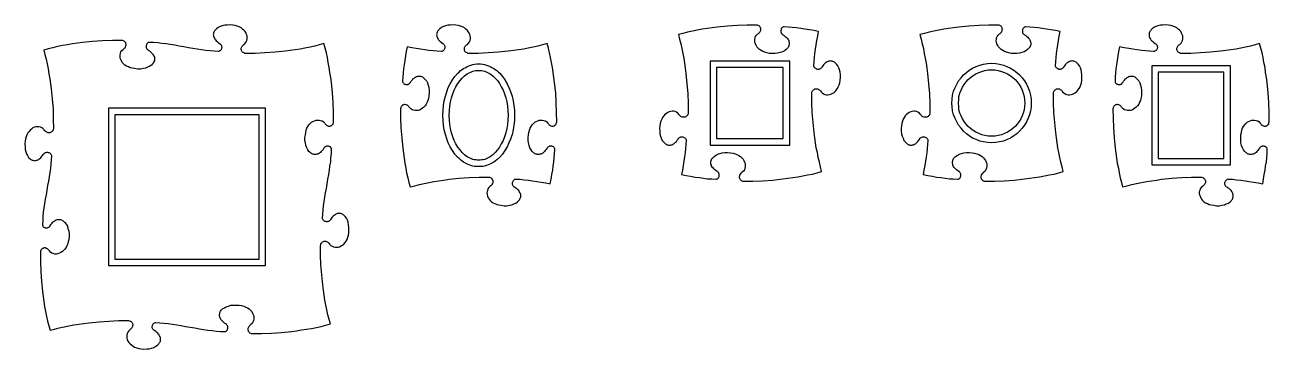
# Model space of a CAD drawing. Extents: x -562 to 1139, y -847 to -647.
# Drawn here: x 372 to 1139, y -847 to -647 of the extents above; entities that cross this region are included whole.
import ezdxf

# ---------------------------------------------------------------- set-up
doc = ezdxf.new("R2010")
doc.units = 0
doc.layers.get('0').update_dxf_attribs({"linetype": 'CONTINUOUS'})

# ---------------------------------------------------------------- blocks, each defined once
blk = doc.blocks.new('WMF2')
at = {"color": 29}
for points in [[(1357, -17.8), (1353.2, -17.2), (1349.6, -16.5), (1346, -15.9), (1342.6, -15.4), (1339.1, -15), (1335.8, -14.7), (1332.4, -14.4), (1329.2, -14.3), (1328.6, -14.3), (1328.2, -14.4), (1327.8, -14.7), (1327.4, -15), (1327.1, -15.4), (1326.8, -15.8), (1326.7, -16.4), (1326.5, -16.8), (1326.4, -17.3), (1326.4, -17.9), (1326.5, -18.3), (1326.7, -18.9), (1326.8, -19.3), (1327.2, -19.7), (1327.6, -20.1), (1328.1, -20.4), (1329.2, -21.1), (1330, -21.8), (1330.9, -22.7), (1331.6, -23.4), (1332, -24.1), (1332.5, -24.8), (1332.8, -25.5), (1333.1, -26.2), (1333.2, -27), (1333.2, -27.7), (1333.2, -28.3), (1333.1, -28.9), (1332.8, -29.6), (1332.5, -30.3), (1332.3, -30.9), (1331.7, -31.5), (1330.7, -32.6), (1329.3, -33.6), (1327.6, -34.4), (1326, -35), (1323.9, -35.5), (1321.8, -35.8), (1319.5, -35.8), (1317.1, -35.5), (1315.3, -35.2), (1313.5, -34.8), (1312, -34.1), (1310.4, -33.4), (1309.2, -32.6), (1308.1, -31.5), (1307.1, -30.5), (1306.4, -29.2), (1305.8, -28.1), (1305.4, -26.9), (1305.3, -25.6), (1305.3, -24.3), (1305.5, -23.2), (1306, -22), (1306.8, -20.8), (1307.8, -19.9), (1308.3, -19.4), (1308.9, -18.9), (1309.3, -18.5), (1309.7, -17.9), (1309.9, -17.3), (1310, -16.8), (1310.2, -16.2), (1310.2, -15.7), (1310, -15.1), (1309.9, -14.5), (1309.5, -14.1), (1309.2, -13.7), (1308.6, -13.3), (1308.2, -13), (1307.5, -12.7), (1306.8, -12.6), (1299.1, -12.6), (1291.1, -13), (1283, -13.6), (1274.8, -14.4), (1270.7, -14.8), (1266.7, -15.5), (1262.6, -16.1), (1258.6, -16.8), (1254.6, -17.6), (1250.7, -18.5), (1246.9, -19.4), (1243.3, -20.4), (1244.3, -24.1), (1245.3, -27.8), (1246.1, -31.7), (1246.9, -35.7), (1247.6, -39.7), (1248.3, -43.8), (1248.9, -47.8), (1249.5, -52), (1250.3, -60.1), (1250.9, -68.4), (1251.1, -76.4), (1251.3, -83.9), (1251.1, -84.8), (1250.9, -85.3), (1250.6, -85.9), (1250.3, -86.4), (1249.7, -86.8), (1249.3, -87.1), (1248.8, -87.4), (1248.2, -87.5), (1247.6, -87.5), (1246.9, -87.5), (1246.4, -87.4), (1245.8, -87.1), (1245.3, -86.7), (1244.7, -86.3), (1244.1, -85.9), (1243.7, -85.2), (1242.7, -84.2), (1241.8, -83.5), (1240.6, -82.9), (1239.4, -82.7), (1238.3, -82.7), (1237, -82.8), (1235.8, -83.1), (1234.6, -83.6), (1233.4, -84.5), (1232.4, -85.3), (1231.4, -86.4), (1230.4, -87.7), (1229.7, -89.1), (1229, -90.8), (1228.6, -92.4), (1228.3, -94.3), (1228.1, -96.6), (1228.2, -98.9), (1228.3, -101), (1228.8, -102.9), (1229.5, -104.6), (1230.3, -106.1), (1231.1, -107.5), (1232.3, -108.7), (1232.8, -109.1), (1233.4, -109.5), (1234.1, -109.8), (1234.6, -109.9), (1235.3, -110.1), (1236, -110.2), (1236.7, -110.1), (1237.4, -109.9), (1238.1, -109.8), (1238.8, -109.4), (1239.5, -108.9), (1240.2, -108.4), (1240.9, -107.8), (1241.6, -107), (1242.3, -106.1), (1243, -105.2), (1243.4, -104.6), (1243.9, -104.2), (1244.3, -103.9), (1244.7, -103.6), (1245.3, -103.5), (1245.8, -103.4), (1246.4, -103.4), (1246.9, -103.5), (1247.5, -103.6), (1248.1, -103.8), (1248.5, -104.1), (1248.9, -104.5), (1249.2, -104.9), (1249.5, -105.3), (1249.6, -105.7), (1249.6, -106.3), (1249.5, -109.5), (1249.2, -112.9), (1248.8, -116.2), (1248.3, -119.7), (1247.8, -123.2), (1247.2, -126.7), (1246.5, -130.3), (1245.8, -134.1), (1245.3, -137.9), (1244.6, -141.5), (1244, -145), (1243.4, -148.5), (1243, -152), (1242.7, -155.4), (1242.5, -158.6), (1242.3, -162), (1242.3, -162.5), (1242.5, -162.9), (1242.7, -163.4), (1243, -163.8), (1243.4, -164), (1243.9, -164.3), (1244.3, -164.5), (1244.8, -164.6), (1245.4, -164.7), (1246, -164.7), (1246.4, -164.6), (1246.9, -164.5), (1247.4, -164.2), (1247.8, -163.9), (1248.2, -163.5), (1248.5, -162.9), (1249.2, -162), (1249.9, -161.1), (1250.6, -160.3), (1251.4, -159.6), (1252.1, -159), (1252.8, -158.6), (1253.5, -158.3), (1254.2, -158), (1254.9, -157.9), (1255.6, -157.9), (1256.3, -157.9), (1257, -158), (1257.7, -158.2), (1258.3, -158.6), (1259, -158.9), (1259.5, -159.3), (1260.6, -160.4), (1261.6, -161.8), (1262.5, -163.4), (1263, -165.2), (1263.6, -167.3), (1263.9, -169.4), (1263.9, -171.6), (1263.6, -174), (1263.3, -175.8), (1262.9, -177.6), (1262.2, -179.2), (1261.5, -180.7), (1260.5, -182), (1259.5, -183.1), (1258.6, -184), (1257.3, -184.7), (1256.2, -185.3), (1254.9, -185.7), (1253.7, -185.9), (1252.4, -185.9), (1251.1, -185.6), (1250, -185.2), (1248.9, -184.3), (1247.9, -183.3), (1247.5, -182.8), (1246.9, -182.2), (1246.5, -181.8), (1246, -181.4), (1245.4, -181.3), (1244.8, -181), (1244.3, -181), (1243.7, -181), (1243.2, -181.1), (1242.6, -181.3), (1242.2, -181.5), (1241.8, -182), (1241.3, -182.4), (1241.1, -182.9), (1240.8, -183.6), (1240.6, -184.3), (1240.6, -192), (1240.9, -200), (1241.6, -208.1), (1242.3, -216.4), (1242.9, -220.4), (1243.4, -224.5), (1244.1, -228.5), (1244.8, -232.6), (1245.7, -236.5), (1246.5, -240.4), (1247.5, -244.2), (1248.5, -247.8), (1252.1, -246.8), (1255.9, -245.9), (1259.8, -245), (1263.7, -244.2), (1267.8, -243.5), (1271.8, -242.8), (1275.9, -242.2), (1279.9, -241.7), (1288.2, -240.8), (1296.3, -240.3), (1304.3, -239.9), (1312, -239.9), (1312.8, -240), (1313.4, -240.3), (1313.9, -240.5), (1314.5, -240.8), (1314.9, -241.4), (1315.2, -241.8), (1315.5, -242.4), (1315.6, -242.9), (1315.6, -243.5), (1315.5, -244.2), (1315.3, -244.7), (1315.2, -245.3), (1314.8, -245.9), (1314.4, -246.4), (1313.8, -246.8), (1313.2, -247.3), (1312.3, -248.2), (1311.6, -249.4), (1311, -250.5), (1310.7, -251.7), (1310.7, -252.9), (1310.9, -254.1), (1311.1, -255.4), (1311.7, -256.5), (1312.5, -257.6), (1313.4, -258.7), (1314.5, -259.7), (1315.8, -260.7), (1317.1, -261.4), (1318.8, -262.1), (1320.5, -262.5), (1322.3, -262.8), (1324.7, -263.1), (1326.9, -262.9), (1329, -262.8), (1330.9, -262.2), (1332.7, -261.7), (1334.2, -260.8), (1335.6, -260), (1336.7, -258.9), (1337.1, -258.3), (1337.4, -257.8), (1337.8, -257.1), (1338, -256.5), (1338.1, -255.8), (1338.1, -255.1), (1338.1, -254.4), (1338, -253.7), (1337.8, -253), (1337.4, -252.3), (1337, -251.6), (1336.4, -250.9), (1335.9, -250.2), (1335.1, -249.5), (1334.2, -248.8), (1333.2, -248.1), (1332.7, -247.7), (1332.3, -247.3), (1331.8, -246.8), (1331.7, -246.3), (1331.4, -245.9), (1331.4, -245.3), (1331.4, -244.7), (1331.6, -244.2), (1331.7, -243.6), (1331.8, -243.1), (1332.1, -242.6), (1332.5, -242.2), (1332.8, -241.9), (1333.4, -241.7), (1333.8, -241.5), (1334.4, -241.5), (1337.6, -241.7), (1340.9, -241.9), (1344.3, -242.4), (1347.8, -242.8), (1351.3, -243.3), (1354.8, -243.9), (1358.4, -244.6), (1362.2, -245.3), (1366, -245.9), (1369.6, -246.6), (1373.1, -247.1), (1376.6, -247.7), (1380.1, -248.1), (1383.4, -248.4), (1386.7, -248.7), (1390, -248.8), (1390.6, -248.8), (1391, -248.7), (1391.4, -248.4), (1391.8, -248.1), (1392.1, -247.7), (1392.4, -247.3), (1392.5, -246.7), (1392.7, -246.3), (1392.8, -245.7), (1392.8, -245.2), (1392.7, -244.7), (1392.5, -244.2), (1392.3, -243.8), (1392, -243.3), (1391.6, -242.9), (1391, -242.6), (1390, -241.9), (1389.2, -241.2), (1388.3, -240.4), (1387.6, -239.7), (1387.1, -239), (1386.7, -238.3), (1386.4, -237.6), (1386.1, -236.9), (1386, -236.1), (1386, -235.4), (1386, -234.8), (1386.1, -234.1), (1386.2, -233.4), (1386.5, -232.7), (1386.9, -232.2), (1387.4, -231.6), (1388.5, -230.5), (1389.9, -229.5), (1391.4, -228.7), (1393.2, -228.1), (1395.2, -227.5), (1397.4, -227.3), (1399.7, -227.3), (1402, -227.5), (1403.9, -227.8), (1405.7, -228.2), (1407.2, -228.9), (1408.6, -229.6), (1410, -230.5), (1411.1, -231.6), (1412.1, -232.6), (1412.8, -233.8), (1413.4, -235), (1413.8, -236.2), (1413.9, -237.5), (1413.9, -238.7), (1413.6, -239.9), (1413.1, -241.1), (1412.4, -242.2), (1411.4, -243.2), (1410.9, -243.6), (1410.3, -244.2), (1409.9, -244.6), (1409.5, -245.2), (1409.2, -245.7), (1409, -246.3), (1409, -246.8), (1409, -247.4), (1409.2, -248), (1409.3, -248.5), (1409.6, -248.9), (1410, -249.4), (1410.4, -249.8), (1411, -250.1), (1411.7, -250.3), (1412.4, -250.5), (1420.1, -250.5), (1428.1, -250.1), (1436.2, -249.5), (1444.4, -248.7), (1448.5, -248.2), (1452.5, -247.5), (1456.6, -247), (1460.6, -246.3), (1464.6, -245.4), (1468.5, -244.6), (1472.2, -243.6), (1475.9, -242.6), (1474.9, -239), (1473.9, -235.2), (1473.1, -231.3), (1472.2, -227.4), (1471.5, -223.3), (1470.8, -219.3), (1470.3, -215.2), (1469.7, -211), (1468.9, -202.9), (1468.3, -194.7), (1467.9, -186.7), (1467.9, -179.2), (1468.1, -178.3), (1468.2, -177.8), (1468.6, -177.2), (1468.9, -176.6), (1469.3, -176.2), (1469.9, -175.9), (1470.4, -175.7), (1471, -175.5), (1471.5, -175.5), (1472.2, -175.5), (1472.8, -175.7), (1473.4, -175.9), (1473.9, -176.4), (1474.5, -176.8), (1474.9, -177.2), (1475.3, -177.9), (1476.3, -178.9), (1477.4, -179.6), (1478.5, -180.1), (1479.8, -180.4), (1480.9, -180.4), (1482.2, -180.3), (1483.4, -180), (1484.6, -179.4), (1485.7, -178.6), (1486.8, -177.8), (1487.8, -176.6), (1488.6, -175.4), (1489.5, -174), (1490, -172.3), (1490.6, -170.6), (1490.8, -168.8), (1491, -166.4), (1491, -164.2), (1490.7, -162.1), (1490.3, -160.1), (1489.7, -158.5), (1488.9, -156.9), (1487.9, -155.5), (1486.9, -154.4), (1486.4, -154), (1485.7, -153.6), (1485.1, -153.3), (1484.4, -153.1), (1483.9, -153), (1483.2, -152.9), (1482.5, -153), (1481.8, -153.1), (1481.1, -153.3), (1480.4, -153.7), (1479.7, -154.1), (1479, -154.7), (1478.3, -155.2), (1477.4, -156.1), (1476.7, -156.9), (1476, -157.9), (1475.7, -158.5), (1475.3, -158.9), (1474.9, -159.2), (1474.3, -159.4), (1473.8, -159.6), (1473.4, -159.7), (1472.7, -159.7), (1472.2, -159.6), (1471.7, -159.4), (1471.1, -159.3), (1470.7, -159), (1470.3, -158.6), (1470, -158.2), (1469.7, -157.8), (1469.6, -157.3), (1469.6, -156.8), (1469.7, -153.6), (1470, -150.2), (1470.3, -146.8), (1470.8, -143.4), (1471.4, -139.9), (1472, -136.4), (1472.7, -132.7), (1473.2, -128.9), (1473.9, -125.2), (1474.6, -121.5), (1475.2, -118), (1475.6, -114.5), (1476.2, -111), (1476.4, -107.7), (1476.7, -104.5), (1476.9, -101.1), (1476.9, -100.6), (1476.7, -100.1), (1476.4, -99.7), (1476.2, -99.3), (1475.7, -99), (1475.3, -98.7), (1474.8, -98.6), (1474.3, -98.5), (1473.8, -98.3), (1473.2, -98.3), (1472.7, -98.5), (1472.2, -98.6), (1471.7, -98.9), (1471.3, -99.2), (1471, -99.6), (1470.7, -100.1), (1470, -101.1), (1469.2, -102), (1468.5, -102.8), (1467.8, -103.5), (1467.1, -104.1), (1466.4, -104.5), (1465.7, -104.8), (1464.8, -105), (1464.1, -105.2), (1463.4, -105.2), (1462.7, -105.2), (1462.2, -105), (1461.5, -104.9), (1460.8, -104.5), (1460.2, -104.2), (1459.7, -103.8), (1458.5, -102.7), (1457.6, -101.3), (1456.7, -99.7), (1456, -97.9), (1455.6, -95.8), (1455.3, -93.7), (1455.3, -91.5), (1455.6, -89.1), (1455.9, -87.3), (1456.3, -85.5), (1456.9, -83.9), (1457.7, -82.4), (1458.5, -81.1), (1459.5, -80), (1460.6, -79), (1461.8, -78.3), (1463, -77.8), (1464.3, -77.3), (1465.5, -77.2), (1466.8, -77.2), (1467.9, -77.5), (1469.2, -77.9), (1470.3, -78.7), (1471.3, -79.7), (1471.7, -80.3), (1472.2, -80.8), (1472.7, -81.3), (1473.2, -81.7), (1473.8, -81.8), (1474.3, -82.1), (1474.9, -82.1), (1475.5, -82.1), (1476, -82), (1476.6, -81.8), (1477, -81.5), (1477.4, -81.1), (1477.8, -80.7), (1478.1, -80.1), (1478.4, -79.4), (1478.5, -78.7), (1478.4, -71), (1478.1, -63.1), (1477.6, -55), (1476.7, -46.7), (1476.3, -42.7), (1475.6, -38.6), (1475, -34.5), (1474.2, -30.5), (1473.5, -26.6), (1472.7, -22.7), (1471.7, -18.9), (1470.7, -15.2), (1466.9, -16.2), (1463.2, -17.2), (1459.4, -18), (1455.3, -18.9), (1451.4, -19.6), (1447.4, -20.3), (1443.3, -20.8), (1439.1, -21.4), (1431, -22.2), (1422.7, -22.8), (1414.8, -23.2), (1407.1, -23.2), (1406.4, -23.1), (1405.7, -22.8), (1405.1, -22.5), (1404.7, -22.2), (1404.3, -21.8), (1404, -21.3), (1403.7, -20.7), (1403.6, -20.1), (1403.6, -19.6), (1403.6, -18.9), (1403.7, -18.3), (1404, -17.8), (1404.3, -17.2), (1404.8, -16.6), (1405.3, -16.2), (1406, -15.8), (1406.9, -14.8), (1407.6, -13.7), (1408.2, -12.6), (1408.5, -11.3), (1408.5, -10.2), (1408.3, -9), (1407.9, -7.7), (1407.5, -6.6), (1406.7, -5.5), (1405.8, -4.3), (1404.7, -3.4), (1403.4, -2.4), (1402, -1.7), (1400.4, -1), (1398.7, -0.6), (1396.7, -0.3), (1394.5, 0), (1392.3, -0.1), (1390.2, -0.3), (1388.2, -0.8), (1386.5, -1.4), (1385, -2.2), (1383.6, -3.1), (1382.5, -4.2), (1382, -4.8), (1381.6, -5.3), (1381.3, -6), (1381.2, -6.6), (1381.1, -7.3), (1380.9, -8), (1381.1, -8.7), (1381.2, -9.4), (1381.3, -10.1), (1381.8, -10.8), (1382.2, -11.5), (1382.6, -12.2), (1383.3, -12.9), (1384, -13.6), (1385, -14.3), (1386, -15), (1386.5, -15.4), (1386.9, -15.8), (1387.2, -16.2), (1387.5, -16.8), (1387.6, -17.2), (1387.8, -17.8), (1387.8, -18.3), (1387.6, -18.9), (1387.5, -19.4), (1387.4, -20), (1387.1, -20.4), (1386.7, -20.8), (1386.2, -21.1), (1385.8, -21.4), (1385.4, -21.5), (1384.8, -21.5), (1381.5, -21.4), (1378.3, -21.1), (1374.9, -20.7), (1371.4, -20.3), (1367.9, -19.7), (1364.4, -19.2), (1360.8, -18.5), (1357, -17.8), (1357, -17.8)], [(1651.8, -15.2), (1648, -16.2), (1644.3, -17.2), (1640.5, -18), (1636.4, -18.9), (1632.5, -19.6), (1628.5, -20.3), (1624.4, -20.8), (1620.2, -21.4), (1612, -22.2), (1603.9, -22.8), (1595.9, -23.2), (1588.2, -23.2), (1587.5, -23.1), (1586.8, -22.8), (1586.2, -22.5), (1585.8, -22.2), (1585.4, -21.8), (1585.1, -21.3), (1584.8, -20.7), (1584.7, -20.1), (1584.7, -19.6), (1584.7, -18.9), (1584.8, -18.3), (1585.1, -17.8), (1585.4, -17.2), (1585.8, -16.6), (1586.4, -16.2), (1587.1, -15.8), (1588, -14.8), (1588.7, -13.7), (1589.3, -12.6), (1589.6, -11.3), (1589.6, -10.2), (1589.4, -9), (1589, -7.7), (1588.5, -6.6), (1587.8, -5.5), (1586.9, -4.3), (1585.8, -3.4), (1584.6, -2.4), (1583, -1.7), (1581.5, -1), (1579.8, -0.6), (1577.8, -0.3), (1575.6, 0), (1573.4, -0.1), (1571.3, -0.3), (1569.3, -0.8), (1567.6, -1.4), (1566, -2.2), (1564.7, -3.1), (1563.6, -4.2), (1563.2, -4.8), (1562.7, -5.3), (1562.5, -6), (1562.3, -6.6), (1562.2, -7.3), (1562, -8), (1562.2, -8.7), (1562.3, -9.4), (1562.5, -10.1), (1562.9, -10.8), (1563.3, -11.5), (1563.7, -12.2), (1564.4, -12.9), (1565.1, -13.6), (1566.1, -14.3), (1567.1, -15), (1567.6, -15.4), (1568, -15.8), (1568.3, -16.2), (1568.6, -16.8), (1568.7, -17.2), (1568.9, -17.8), (1568.9, -18.3), (1568.7, -18.9), (1568.6, -19.4), (1568.3, -20), (1568, -20.4), (1567.8, -20.8), (1567.3, -21.1), (1566.9, -21.4), (1566.5, -21.5), (1566, -21.5), (1562.6, -21.4), (1559.4, -21.1), (1555.9, -20.7), (1552.5, -20.3), (1549, -19.7), (1545.5, -19.2), (1541.9, -18.5), (1538.1, -17.8), (1537.4, -21.5), (1536.9, -25.2), (1536.2, -28.8), (1535.7, -32.3), (1535.3, -35.7), (1534.9, -39), (1534.6, -42.4), (1534.5, -45.6), (1534.5, -46.2), (1534.8, -46.6), (1534.9, -47), (1535.3, -47.4), (1535.6, -47.7), (1536, -48), (1536.6, -48.2), (1537.1, -48.4), (1537.6, -48.4), (1538.1, -48.4), (1538.7, -48.4), (1539.1, -48.1), (1539.7, -48), (1540.1, -47.6), (1540.4, -47.1), (1540.8, -46.7), (1541.5, -45.6), (1542.2, -44.8), (1542.9, -43.9), (1543.6, -43.4), (1544.3, -42.8), (1545, -42.4), (1545.8, -42), (1546.5, -41.7), (1547.2, -41.5), (1547.9, -41.5), (1548.6, -41.5), (1549.3, -41.7), (1549.9, -42), (1550.6, -42.2), (1551.1, -42.7), (1551.7, -43.1), (1552.8, -44.2), (1553.8, -45.5), (1554.6, -47.1), (1555.3, -48.9), (1555.7, -50.9), (1556, -53), (1556, -55.2), (1555.9, -57.6), (1555.5, -59.6), (1555, -61.3), (1554.5, -62.8), (1553.6, -64.3), (1552.8, -65.6), (1551.8, -66.7), (1550.7, -67.7), (1549.6, -68.4), (1548.3, -69.1), (1547.1, -69.4), (1545.8, -69.6), (1544.7, -69.5), (1543.4, -69.2), (1542.2, -68.8), (1541.1, -68.1), (1540.1, -67.1), (1539.7, -66.4), (1539.2, -65.9), (1538.7, -65.5), (1538.1, -65.2), (1537.6, -64.9), (1537, -64.8), (1536.4, -64.6), (1535.9, -64.6), (1535.3, -64.8), (1534.8, -65), (1534.3, -65.3), (1533.9, -65.6), (1533.5, -66.2), (1533.2, -66.7), (1533.1, -67.3), (1532.9, -68), (1532.9, -75.7), (1533.2, -83.6), (1533.8, -91.7), (1534.6, -100), (1535.2, -104.1), (1535.7, -108.2), (1536.4, -112.3), (1537.1, -116.2), (1537.8, -120.1), (1538.8, -124.1), (1539.7, -127.8), (1540.6, -131.5), (1544.4, -130.5), (1548.2, -129.6), (1552, -128.7), (1556, -128), (1559.9, -127.1), (1564, -126.6), (1568, -125.9), (1572.2, -125.3), (1580.5, -124.5), (1588.6, -123.9), (1596.6, -123.6), (1604.3, -123.6), (1605, -123.6), (1605.7, -123.9), (1606.2, -124.2), (1606.6, -124.6), (1607.1, -125), (1607.3, -125.4), (1607.6, -126), (1607.8, -126.6), (1607.8, -127.3), (1607.8, -127.8), (1607.6, -128.4), (1607.3, -128.9), (1607.1, -129.6), (1606.6, -130.1), (1606.1, -130.6), (1605.4, -131), (1604.4, -132), (1603.7, -133), (1603.3, -134.3), (1603, -135.4), (1602.9, -136.6), (1603, -137.8), (1603.4, -139), (1604, -140.3), (1604.7, -141.4), (1605.5, -142.4), (1606.6, -143.5), (1607.9, -144.3), (1609.4, -145), (1611, -145.7), (1612.7, -146.1), (1614.6, -146.4), (1616.9, -146.7), (1619.1, -146.7), (1621.2, -146.4), (1623.2, -146), (1624.8, -145.3), (1626.5, -144.6), (1627.8, -143.6), (1628.9, -142.5), (1629.3, -142), (1629.7, -141.4), (1630, -140.7), (1630.1, -140.1), (1630.3, -139.4), (1630.4, -138.7), (1630.3, -138), (1630.3, -137.3), (1630, -136.6), (1629.7, -135.9), (1629.2, -135.2), (1628.7, -134.5), (1628, -133.8), (1627.3, -133.1), (1626.4, -132.4), (1625.4, -131.7), (1624.8, -131.5), (1624.4, -131), (1624.1, -130.5), (1623.9, -130.1), (1623.7, -129.5), (1623.6, -128.9), (1623.6, -128.4), (1623.7, -127.8), (1623.9, -127.3), (1624.1, -126.7), (1624.4, -126.3), (1624.7, -125.9), (1625.1, -125.6), (1625.5, -125.3), (1625.9, -125.2), (1626.5, -125.2), (1629.9, -125.3), (1633.2, -125.6), (1636.6, -126), (1639.9, -126.4), (1643.4, -127), (1646.9, -127.7), (1650.7, -128.2), (1654.3, -128.9), (1655, -125.2), (1655.7, -121.5), (1656.3, -118), (1656.7, -114.5), (1657.3, -111), (1657.6, -107.7), (1657.8, -104.5), (1658, -101.1), (1658, -100.6), (1657.8, -100.1), (1657.6, -99.7), (1657.3, -99.3), (1656.9, -99), (1656.4, -98.7), (1655.9, -98.6), (1655.5, -98.5), (1654.9, -98.3), (1654.3, -98.3), (1653.8, -98.5), (1653.4, -98.6), (1652.8, -98.9), (1652.4, -99.2), (1652.1, -99.6), (1651.7, -100.1), (1651, -101.1), (1650.3, -102), (1649.6, -102.8), (1648.9, -103.5), (1648.2, -104.1), (1647.5, -104.5), (1646.6, -104.8), (1645.9, -105), (1645.2, -105.2), (1644.5, -105.2), (1643.8, -105.2), (1643.3, -105), (1642.6, -104.9), (1641.9, -104.5), (1641.3, -104.2), (1640.8, -103.8), (1639.7, -102.7), (1638.7, -101.3), (1637.8, -99.7), (1637.1, -97.9), (1636.7, -95.8), (1636.4, -93.7), (1636.4, -91.5), (1636.7, -89.1), (1637, -87.3), (1637.4, -85.5), (1638, -83.9), (1638.8, -82.4), (1639.7, -81.1), (1640.6, -80), (1641.8, -79), (1642.9, -78.3), (1644.1, -77.8), (1645.4, -77.3), (1646.6, -77.2), (1647.8, -77.2), (1649, -77.5), (1650.3, -77.9), (1651.4, -78.7), (1652.4, -79.7), (1652.8, -80.3), (1653.2, -80.8), (1653.8, -81.3), (1654.3, -81.7), (1654.9, -81.8), (1655.5, -82.1), (1656, -82.1), (1656.6, -82.1), (1657.1, -82), (1657.7, -81.8), (1658.1, -81.5), (1658.5, -81.1), (1659, -80.7), (1659.2, -80.1), (1659.5, -79.4), (1659.7, -78.7), (1659.5, -71), (1659.2, -63.1), (1658.7, -55), (1657.8, -46.7), (1657.3, -42.7), (1656.7, -38.6), (1656.2, -34.5), (1655.3, -30.5), (1654.6, -26.6), (1653.8, -22.7), (1652.8, -18.9), (1651.8, -15.2), (1651.8, -15.2)], [(2118.7, -131.5), (2122.4, -130.5), (2126.2, -129.6), (2130, -128.7), (2134, -128), (2138, -127.1), (2142, -126.6), (2146.1, -125.9), (2150.3, -125.3), (2158.5, -124.5), (2166.6, -123.9), (2174.6, -123.6), (2182.3, -123.6), (2183, -123.6), (2183.7, -123.9), (2184.2, -124.2), (2184.7, -124.6), (2185.1, -125), (2185.4, -125.4), (2185.6, -126), (2185.8, -126.6), (2185.8, -127.3), (2185.8, -127.8), (2185.6, -128.4), (2185.4, -128.9), (2185.1, -129.6), (2184.7, -130.1), (2184.1, -130.6), (2183.4, -131), (2182.4, -132), (2181.7, -133), (2181.2, -134.3), (2180.9, -135.4), (2180.9, -136.6), (2181, -137.8), (2181.5, -139), (2182, -140.3), (2182.7, -141.4), (2183.5, -142.4), (2184.7, -143.5), (2185.9, -144.3), (2187.5, -145), (2189, -145.7), (2190.7, -146.1), (2192.6, -146.4), (2194.9, -146.7), (2197.1, -146.7), (2199.2, -146.4), (2201.2, -146), (2202.8, -145.3), (2204.5, -144.6), (2205.8, -143.6), (2206.9, -142.5), (2207.3, -142), (2207.7, -141.4), (2208, -140.7), (2208.2, -140.1), (2208.3, -139.4), (2208.4, -138.7), (2208.3, -138), (2208.2, -137.3), (2208, -136.6), (2207.6, -135.9), (2207.2, -135.2), (2206.8, -134.5), (2206.1, -133.8), (2205.4, -133.1), (2204.4, -132.4), (2203.4, -131.7), (2202.8, -131.5), (2202.4, -131), (2202.1, -130.5), (2201.9, -130.1), (2201.7, -129.5), (2201.6, -128.9), (2201.6, -128.4), (2201.7, -127.8), (2201.9, -127.3), (2202.1, -126.7), (2202.4, -126.3), (2202.7, -125.9), (2203.1, -125.6), (2203.5, -125.3), (2204, -125.2), (2204.5, -125.2), (2207.9, -125.3), (2211.2, -125.6), (2214.6, -126), (2218, -126.4), (2221.4, -127), (2224.9, -127.7), (2228.6, -128.2), (2232.4, -128.9), (2233.1, -125.2), (2233.6, -121.5), (2234.3, -118), (2234.7, -114.5), (2235.3, -111), (2235.6, -107.7), (2235.9, -104.5), (2236, -101.1), (2236, -100.6), (2235.9, -100.1), (2235.6, -99.7), (2235.2, -99.3), (2234.9, -99), (2234.5, -98.7), (2233.9, -98.6), (2233.5, -98.5), (2232.9, -98.3), (2232.4, -98.3), (2231.8, -98.5), (2231.4, -98.6), (2230.8, -98.9), (2230.4, -99.2), (2230.1, -99.6), (2229.7, -100.1), (2229, -101.1), (2228.3, -102), (2227.6, -102.8), (2226.9, -103.5), (2226.2, -104.1), (2225.5, -104.5), (2224.7, -104.8), (2224, -105), (2223.3, -105.2), (2222.6, -105.2), (2221.9, -105.2), (2221.2, -105), (2220.6, -104.9), (2219.9, -104.5), (2219.4, -104.2), (2218.8, -103.8), (2217.7, -102.7), (2216.7, -101.3), (2215.9, -99.7), (2215.2, -97.9), (2214.7, -95.8), (2214.5, -93.7), (2214.5, -91.5), (2214.6, -89.1), (2215, -87.3), (2215.4, -85.5), (2216, -83.9), (2216.8, -82.4), (2217.7, -81.1), (2218.7, -80), (2219.8, -79), (2220.9, -78.3), (2222.1, -77.8), (2223.4, -77.3), (2224.7, -77.2), (2225.8, -77.2), (2227, -77.5), (2228.3, -77.9), (2229.4, -78.7), (2230.4, -79.7), (2230.8, -80.3), (2231.2, -80.8), (2231.8, -81.3), (2232.4, -81.7), (2232.9, -81.8), (2233.5, -82.1), (2234, -82.1), (2234.6, -82.1), (2235.2, -82), (2235.7, -81.8), (2236.1, -81.5), (2236.6, -81.1), (2237, -80.7), (2237.3, -80.1), (2237.4, -79.4), (2237.5, -78.7), (2237.5, -71), (2237.3, -63.1), (2236.7, -55), (2235.9, -46.7), (2235.3, -42.7), (2234.7, -38.6), (2234.2, -34.5), (2233.3, -30.5), (2232.6, -26.6), (2231.8, -22.7), (2230.8, -18.9), (2229.8, -15.2), (2226.1, -16.2), (2222.3, -17.2), (2218.5, -18), (2214.5, -18.9), (2210.5, -19.6), (2206.5, -20.3), (2202.4, -20.8), (2198.2, -21.4), (2190, -22.2), (2181.9, -22.8), (2173.9, -23.2), (2166.2, -23.2), (2165.5, -23.1), (2164.8, -22.8), (2164.2, -22.5), (2163.8, -22.2), (2163.4, -21.8), (2163.1, -21.3), (2162.8, -20.7), (2162.7, -20.1), (2162.7, -19.6), (2162.7, -18.9), (2162.8, -18.3), (2163.1, -17.8), (2163.4, -17.2), (2163.8, -16.6), (2164.4, -16.2), (2165.1, -15.8), (2166.1, -14.8), (2166.8, -13.7), (2167.3, -12.6), (2167.6, -11.3), (2167.6, -10.2), (2167.5, -9), (2167, -7.7), (2166.5, -6.6), (2165.8, -5.5), (2164.9, -4.3), (2163.8, -3.4), (2162.6, -2.4), (2161, -1.7), (2159.5, -1), (2157.8, -0.6), (2155.9, -0.3), (2153.6, 0), (2151.4, -0.1), (2149.3, -0.3), (2147.3, -0.8), (2145.6, -1.4), (2144, -2.2), (2142.7, -3.1), (2141.6, -4.2), (2141.2, -4.8), (2140.8, -5.3), (2140.5, -6), (2140.3, -6.6), (2140.2, -7.3), (2140.1, -8), (2140.2, -8.7), (2140.3, -9.4), (2140.5, -10.1), (2140.8, -10.8), (2141.3, -11.5), (2141.7, -12.2), (2142.4, -12.9), (2143.1, -13.6), (2144.1, -14.3), (2145.1, -15), (2145.6, -15.4), (2146.1, -15.8), (2146.3, -16.2), (2146.6, -16.8), (2146.8, -17.2), (2146.9, -17.8), (2146.9, -18.3), (2146.8, -18.9), (2146.6, -19.4), (2146.3, -20), (2146.1, -20.4), (2145.8, -20.8), (2145.4, -21.1), (2144.9, -21.4), (2144.5, -21.5), (2144, -21.5), (2140.6, -21.4), (2137.3, -21.1), (2133.9, -20.7), (2130.5, -20.3), (2127, -19.7), (2123.6, -19.2), (2119.9, -18.5), (2116.1, -17.8), (2115.4, -21.5), (2114.9, -25.2), (2114.2, -28.8), (2113.8, -32.3), (2113.2, -35.7), (2112.9, -39), (2112.6, -42.4), (2112.5, -45.6), (2112.5, -46.2), (2112.6, -46.6), (2112.9, -47), (2113.3, -47.4), (2113.6, -47.7), (2114, -48), (2114.6, -48.2), (2115, -48.4), (2115.6, -48.4), (2116.1, -48.4), (2116.7, -48.4), (2117.1, -48.1), (2117.7, -48), (2118.1, -47.6), (2118.4, -47.1), (2118.8, -46.7), (2119.5, -45.6), (2120.2, -44.8), (2120.9, -43.9), (2121.6, -43.4), (2122.3, -42.8), (2123, -42.4), (2123.8, -42), (2124.5, -41.7), (2125.2, -41.5), (2125.9, -41.5), (2126.6, -41.5), (2127.3, -41.7), (2127.9, -42), (2128.6, -42.2), (2129.1, -42.7), (2129.7, -43.1), (2130.8, -44.2), (2131.8, -45.5), (2132.6, -47.1), (2133.3, -48.9), (2133.8, -50.9), (2134, -53), (2134, -55.2), (2133.9, -57.6), (2133.5, -59.6), (2133.1, -61.3), (2132.5, -62.8), (2131.7, -64.3), (2130.8, -65.6), (2129.8, -66.7), (2128.7, -67.7), (2127.6, -68.4), (2126.3, -69.1), (2125.1, -69.4), (2123.8, -69.6), (2122.7, -69.5), (2121.5, -69.2), (2120.2, -68.8), (2119.1, -68.1), (2118.1, -67.1), (2117.7, -66.4), (2117.3, -65.9), (2116.7, -65.5), (2116.1, -65.2), (2115.6, -64.9), (2115, -64.8), (2114.5, -64.6), (2113.9, -64.6), (2113.3, -64.8), (2112.8, -65), (2112.4, -65.3), (2111.9, -65.6), (2111.5, -66.2), (2111.2, -66.7), (2111, -67.3), (2110.8, -68), (2111, -75.7), (2111.2, -83.6), (2111.8, -91.7), (2112.6, -100), (2113.2, -104.1), (2113.8, -108.2), (2114.3, -112.3), (2115.2, -116.2), (2115.9, -120.1), (2116.7, -124.1), (2117.7, -127.8), (2118.7, -131.5), (2118.7, -131.5)], [(1758.3, -7.8), (1759.2, -11.6), (1760.2, -15.4), (1761, -19.2), (1761.9, -23.2), (1762.6, -27.1), (1763.3, -31.2), (1763.8, -35.2), (1764.4, -39.4), (1765.2, -47.7), (1765.8, -55.8), (1766.1, -63.8), (1766.2, -71.5), (1766.1, -72.2), (1765.8, -72.9), (1765.5, -73.4), (1765.2, -73.8), (1764.7, -74.3), (1764.3, -74.5), (1763.7, -74.8), (1763.1, -75), (1762.6, -75), (1761.9, -75), (1761.3, -74.8), (1760.8, -74.5), (1760.2, -74.3), (1759.6, -73.8), (1759.1, -73.3), (1758.7, -72.6), (1757.7, -71.6), (1756.7, -70.9), (1755.6, -70.3), (1754.3, -70.1), (1753.2, -70.1), (1752, -70.2), (1750.7, -70.6), (1749.6, -71.2), (1748.5, -71.9), (1747.3, -72.7), (1746.4, -73.8), (1745.4, -75.1), (1744.7, -76.6), (1744, -78.2), (1743.6, -79.9), (1743.3, -81.8), (1743, -84.1), (1743.1, -86.3), (1743.3, -88.4), (1743.8, -90.3), (1744.4, -92), (1745.2, -93.7), (1746.1, -95), (1747.2, -96.1), (1747.8, -96.5), (1748.3, -96.9), (1749, -97.2), (1749.6, -97.3), (1750.3, -97.5), (1751, -97.6), (1751.7, -97.5), (1752.4, -97.3), (1753.1, -97.2), (1753.8, -96.9), (1754.5, -96.4), (1755.2, -95.9), (1755.9, -95.2), (1756.6, -94.5), (1757.3, -93.6), (1758, -92.6), (1758.4, -92), (1758.8, -91.6), (1759.2, -91.3), (1759.6, -91), (1760.2, -90.9), (1760.8, -90.8), (1761.3, -90.8), (1761.9, -90.9), (1762.4, -91), (1763, -91.3), (1763.4, -91.6), (1763.8, -91.9), (1764.1, -92.3), (1764.4, -92.7), (1764.5, -93.1), (1764.5, -93.7), (1764.4, -97.1), (1764.1, -100.4), (1763.7, -103.8), (1763.3, -107.1), (1762.7, -110.6), (1762.2, -114.1), (1761.5, -117.8), (1760.8, -121.5), (1764.5, -122.2), (1768.2, -122.8), (1771.8, -123.5), (1775.3, -123.9), (1778.7, -124.5), (1782, -124.8), (1785.4, -125), (1788.6, -125.2), (1789.2, -125.2), (1789.6, -125), (1790, -124.8), (1790.4, -124.3), (1790.7, -124.1), (1791, -123.6), (1791.3, -123.1), (1791.4, -122.7), (1791.4, -122.1), (1791.4, -121.5), (1791.3, -121), (1791.1, -120.6), (1791, -120), (1790.6, -119.6), (1790.1, -119.3), (1789.7, -118.9), (1788.6, -118.2), (1787.8, -117.5), (1786.9, -116.8), (1786.4, -116.1), (1785.8, -115.4), (1785.2, -114.7), (1785, -113.8), (1784.7, -113.1), (1784.5, -112.4), (1784.5, -111.7), (1784.5, -111), (1784.7, -110.3), (1785, -109.8), (1785.2, -109.1), (1785.5, -108.5), (1786.1, -108), (1787.2, -106.8), (1788.5, -105.9), (1790.1, -105), (1792, -104.3), (1793.9, -103.9), (1796, -103.6), (1798.2, -103.6), (1800.6, -103.8), (1802.6, -104.2), (1804.3, -104.6), (1805.8, -105.2), (1807.3, -106), (1808.6, -106.8), (1809.7, -107.8), (1810.7, -108.9), (1811.4, -110.1), (1812, -111.3), (1812.4, -112.6), (1812.5, -113.8), (1812.5, -115), (1812.2, -116.2), (1811.8, -117.5), (1811.1, -118.6), (1810.1, -119.6), (1809.4, -120), (1808.9, -120.4), (1808.5, -121), (1808.2, -121.5), (1807.9, -122.1), (1807.8, -122.7), (1807.6, -123.2), (1807.6, -123.8), (1807.8, -124.3), (1808, -124.9), (1808.3, -125.3), (1808.6, -125.7), (1809.2, -126.1), (1809.7, -126.4), (1810.3, -126.7), (1811, -126.8), (1818.7, -126.7), (1826.6, -126.4), (1834.8, -125.9), (1843, -125), (1847.1, -124.5), (1851.1, -123.9), (1855.2, -123.4), (1859.2, -122.5), (1863.1, -121.8), (1867.1, -121), (1870.8, -120), (1874.5, -119), (1873.5, -115.2), (1872.7, -111.5), (1871.7, -107.7), (1871, -103.6), (1870.1, -99.7), (1869.6, -95.7), (1868.9, -91.6), (1868.3, -87.4), (1867.5, -79.2), (1866.9, -71), (1866.6, -63.1), (1866.6, -55.4), (1866.6, -54.7), (1866.9, -54), (1867.2, -53.4), (1867.6, -53), (1868, -52.6), (1868.5, -52.3), (1869, -52), (1869.6, -51.9), (1870.3, -51.9), (1870.8, -51.9), (1871.4, -52), (1872, -52.3), (1872.5, -52.6), (1873.1, -53), (1873.6, -53.6), (1874, -54.3), (1875, -55.2), (1876, -55.9), (1877.1, -56.5), (1878.4, -56.8), (1879.6, -56.8), (1880.8, -56.6), (1882, -56.2), (1883.1, -55.7), (1884.4, -55), (1885.4, -54.1), (1886.4, -53), (1887.3, -51.7), (1888, -50.2), (1888.7, -48.7), (1889.2, -47), (1889.4, -45), (1889.7, -42.8), (1889.7, -40.6), (1889.4, -38.5), (1889, -36.5), (1888.3, -34.8), (1887.5, -33.1), (1886.6, -31.9), (1885.5, -30.8), (1885, -30.3), (1884.4, -29.9), (1883.7, -29.6), (1883.1, -29.5), (1882.4, -29.4), (1881.7, -29.2), (1881, -29.4), (1880.3, -29.5), (1879.6, -29.6), (1878.9, -30.1), (1878.2, -30.5), (1877.5, -30.9), (1876.8, -31.6), (1876.1, -32.3), (1875.4, -33.3), (1874.7, -34.3), (1874.3, -34.8), (1874, -35.2), (1873.5, -35.5), (1873.1, -35.8), (1872.5, -35.9), (1872, -36.1), (1871.4, -36.1), (1870.8, -35.9), (1870.3, -35.8), (1869.7, -35.5), (1869.3, -35.2), (1868.9, -35), (1868.6, -34.5), (1868.3, -34.1), (1868.2, -33.7), (1868.2, -33.1), (1868.3, -29.8), (1868.6, -26.4), (1869, -23.1), (1869.4, -19.7), (1870, -16.2), (1870.6, -12.7), (1871.3, -9.1), (1872, -5.3), (1868.2, -4.6), (1864.5, -4.1), (1860.9, -3.4), (1857.5, -2.9), (1854.1, -2.4), (1850.7, -2.1), (1847.3, -1.8), (1844.1, -1.7), (1843.6, -1.7), (1843.1, -1.8), (1842.7, -2.1), (1842.3, -2.5), (1842, -2.8), (1841.7, -3.2), (1841.6, -3.8), (1841.5, -4.2), (1841.3, -4.8), (1841.3, -5.3), (1841.5, -5.9), (1841.6, -6.3), (1841.9, -6.9), (1842.2, -7.3), (1842.6, -7.6), (1843.1, -8), (1844.1, -8.7), (1845, -9.4), (1845.8, -10.1), (1846.5, -10.8), (1847.1, -11.5), (1847.5, -12.2), (1847.8, -13), (1848, -13.7), (1848.2, -14.4), (1848.2, -15.1), (1848.2, -15.8), (1848, -16.5), (1847.8, -17.1), (1847.5, -17.8), (1847.2, -18.3), (1846.8, -18.9), (1845.7, -20), (1844.3, -21), (1842.6, -21.8), (1840.9, -22.5), (1838.8, -22.9), (1836.7, -23.2), (1834.5, -23.2), (1832.1, -23.1), (1830.3, -22.7), (1828.5, -22.2), (1826.9, -21.7), (1825.4, -20.8), (1824.1, -20), (1823, -19), (1822, -17.9), (1821.3, -16.8), (1820.8, -15.5), (1820.3, -14.3), (1820.2, -13), (1820.2, -11.9), (1820.5, -10.6), (1820.9, -9.4), (1821.7, -8.3), (1822.7, -7.3), (1823.3, -6.9), (1823.8, -6.4), (1824.3, -5.9), (1824.7, -5.3), (1824.8, -4.8), (1825.1, -4.2), (1825.1, -3.6), (1825.1, -3.1), (1825, -2.5), (1824.8, -2), (1824.4, -1.5), (1824.1, -1.1), (1823.7, -0.7), (1823.1, -0.4), (1822.4, -0.3), (1821.7, -0.1), (1814.1, -0.1), (1806.1, -0.4), (1798, -1), (1789.7, -1.8), (1785.7, -2.4), (1781.6, -2.9), (1777.6, -3.5), (1773.5, -4.3), (1769.6, -5), (1765.7, -5.9), (1761.9, -6.9), (1758.3, -7.8), (1758.3, -7.8)], [(2070.5, -119), (2069.6, -115.2), (2068.6, -111.5), (2067.7, -107.7), (2066.9, -103.6), (2066.2, -99.7), (2065.5, -95.7), (2065, -91.6), (2064.4, -87.4), (2063.6, -79.2), (2063, -71), (2062.6, -63.1), (2062.6, -55.4), (2062.7, -54.7), (2062.9, -54), (2063.1, -53.4), (2063.6, -53), (2064, -52.6), (2064.5, -52.3), (2065.1, -52), (2065.7, -51.9), (2066.2, -51.9), (2066.8, -51.9), (2067.5, -52), (2068, -52.3), (2068.6, -52.6), (2069.1, -53), (2069.6, -53.6), (2070, -54.3), (2071, -55.2), (2072.1, -55.9), (2073.2, -56.5), (2074.5, -56.8), (2075.6, -56.8), (2076.8, -56.6), (2078.1, -56.2), (2079.2, -55.7), (2080.3, -55), (2081.5, -54.1), (2082.4, -53), (2083.3, -51.7), (2084.1, -50.2), (2084.7, -48.7), (2085.2, -47), (2085.5, -45), (2085.6, -42.8), (2085.6, -40.6), (2085.4, -38.5), (2085, -36.5), (2084.4, -34.8), (2083.6, -33.1), (2082.6, -31.9), (2081.6, -30.8), (2081, -30.3), (2080.3, -29.9), (2079.8, -29.6), (2079.1, -29.5), (2078.5, -29.4), (2077.8, -29.2), (2077.1, -29.4), (2076.4, -29.5), (2075.7, -29.6), (2075, -30.1), (2074.3, -30.5), (2073.6, -30.9), (2072.9, -31.6), (2072.1, -32.3), (2071.4, -33.3), (2070.7, -34.3), (2070.4, -34.8), (2070, -35.2), (2069.6, -35.5), (2069, -35.8), (2068.4, -35.9), (2067.9, -36.1), (2067.3, -36.1), (2066.8, -35.9), (2066.3, -35.8), (2065.8, -35.5), (2065.4, -35.2), (2065, -35), (2064.7, -34.5), (2064.4, -34.1), (2064.3, -33.7), (2064.1, -33.1), (2064.4, -29.8), (2064.7, -26.4), (2065, -23.1), (2065.5, -19.7), (2066.1, -16.2), (2066.6, -12.7), (2067.3, -9.1), (2067.9, -5.3), (2064.3, -4.6), (2060.5, -4.1), (2057, -3.4), (2053.5, -2.9), (2050.1, -2.4), (2046.8, -2.1), (2043.4, -1.8), (2040.1, -1.7), (2039.6, -1.7), (2039.2, -1.8), (2038.8, -2.1), (2038.4, -2.5), (2038.1, -2.8), (2037.8, -3.2), (2037.5, -3.8), (2037.4, -4.2), (2037.4, -4.8), (2037.4, -5.3), (2037.4, -5.9), (2037.5, -6.3), (2037.8, -6.9), (2038.1, -7.3), (2038.5, -7.6), (2039.1, -8), (2040.1, -8.7), (2041, -9.4), (2041.7, -10.1), (2042.4, -10.8), (2043, -11.5), (2043.4, -12.2), (2043.8, -13), (2044, -13.7), (2044.3, -14.4), (2044.3, -15.1), (2044.3, -15.8), (2044.1, -16.5), (2043.8, -17.1), (2043.6, -17.8), (2043.1, -18.3), (2042.7, -18.9), (2041.6, -20), (2040.2, -21), (2038.7, -21.8), (2036.8, -22.5), (2034.9, -22.9), (2032.8, -23.2), (2030.5, -23.2), (2028.2, -23.1), (2026.2, -22.7), (2024.5, -22.2), (2022.9, -21.7), (2021.5, -20.8), (2020.2, -20), (2019.1, -19), (2018.1, -17.9), (2017.3, -16.8), (2016.7, -15.5), (2016.4, -14.3), (2016.1, -13), (2016.3, -11.9), (2016.4, -10.6), (2017, -9.4), (2017.7, -8.3), (2018.7, -7.3), (2019.4, -6.9), (2019.9, -6.4), (2020.3, -5.9), (2020.6, -5.3), (2020.9, -4.8), (2021, -4.2), (2021.2, -3.6), (2021, -3.1), (2021, -2.5), (2020.8, -2), (2020.5, -1.5), (2020.1, -1.1), (2019.6, -0.7), (2019.1, -0.4), (2018.5, -0.3), (2017.8, -0.1), (2010.1, -0.1), (2002.2, -0.4), (1994, -1), (1985.8, -1.8), (1981.6, -2.4), (1977.5, -2.9), (1973.5, -3.5), (1969.6, -4.3), (1965.5, -5), (1961.7, -5.9), (1958, -6.9), (1954.2, -7.8), (1955.3, -11.6), (1956.1, -15.4), (1957, -19.2), (1957.8, -23.2), (1958.5, -27.1), (1959.2, -31.2), (1959.9, -35.2), (1960.3, -39.4), (1961.3, -47.7), (1961.9, -55.8), (1962.2, -63.8), (1962.2, -71.5), (1962.2, -72.2), (1961.9, -72.9), (1961.6, -73.4), (1961.2, -73.8), (1960.8, -74.3), (1960.2, -74.5), (1959.8, -74.8), (1959.1, -75), (1958.5, -75), (1958, -75), (1957.4, -74.8), (1956.7, -74.5), (1956.1, -74.3), (1955.7, -73.8), (1955.2, -73.3), (1954.7, -72.6), (1953.8, -71.6), (1952.6, -70.9), (1951.5, -70.3), (1950.4, -70.1), (1949.2, -70.1), (1947.9, -70.2), (1946.8, -70.6), (1945.5, -71.2), (1944.4, -71.9), (1943.3, -72.7), (1942.3, -73.8), (1941.5, -75.1), (1940.6, -76.6), (1940.1, -78.2), (1939.6, -79.9), (1939.4, -81.8), (1939.1, -84.1), (1939.1, -86.3), (1939.4, -88.4), (1939.8, -90.3), (1940.5, -92), (1941.2, -93.7), (1942.2, -95), (1943.3, -96.1), (1943.8, -96.5), (1944.4, -96.9), (1945, -97.2), (1945.7, -97.3), (1946.4, -97.5), (1947.1, -97.6), (1947.6, -97.5), (1948.3, -97.3), (1949, -97.2), (1949.9, -96.9), (1950.6, -96.4), (1951.2, -95.9), (1951.9, -95.2), (1952.6, -94.5), (1953.3, -93.6), (1954, -92.6), (1954.3, -92), (1954.7, -91.6), (1955.2, -91.3), (1955.7, -91), (1956.3, -90.9), (1956.8, -90.8), (1957.4, -90.8), (1958, -90.9), (1958.5, -91), (1958.9, -91.3), (1959.5, -91.6), (1959.8, -91.9), (1960.2, -92.3), (1960.5, -92.7), (1960.6, -93.1), (1960.6, -93.7), (1960.5, -97.1), (1960.2, -100.4), (1959.8, -103.8), (1959.4, -107.1), (1958.8, -110.6), (1958.1, -114.1), (1957.5, -117.8), (1956.8, -121.5), (1960.6, -122.2), (1964.3, -122.8), (1967.8, -123.5), (1971.2, -123.9), (1974.7, -124.5), (1978.1, -124.8), (1981.3, -125), (1984.7, -125.2), (1985.2, -125.2), (1985.7, -125), (1986.1, -124.8), (1986.5, -124.3), (1986.8, -124.1), (1987.1, -123.6), (1987.2, -123.1), (1987.3, -122.7), (1987.5, -122.1), (1987.5, -121.5), (1987.3, -121), (1987.2, -120.6), (1986.9, -120), (1986.6, -119.6), (1986.2, -119.3), (1985.7, -118.9), (1984.7, -118.2), (1983.8, -117.5), (1983, -116.8), (1982.3, -116.1), (1981.7, -115.4), (1981.3, -114.7), (1981, -113.8), (1980.8, -113.1), (1980.6, -112.4), (1980.6, -111.7), (1980.6, -111), (1980.8, -110.3), (1980.9, -109.8), (1981.2, -109.1), (1981.6, -108.5), (1982, -108), (1983.1, -106.8), (1984.5, -105.9), (1986.1, -105), (1987.9, -104.3), (1989.8, -103.9), (1992.1, -103.6), (1994.3, -103.6), (1996.7, -103.8), (1998.5, -104.2), (2000.3, -104.6), (2001.9, -105.2), (2003.3, -106), (2004.7, -106.8), (2005.8, -107.8), (2006.6, -108.9), (2007.5, -110.1), (2008, -111.3), (2008.5, -112.6), (2008.6, -113.8), (2008.6, -115), (2008.3, -116.2), (2007.8, -117.5), (2007.1, -118.6), (2006.1, -119.6), (2005.5, -120), (2005, -120.4), (2004.5, -121), (2004.1, -121.5), (2003.8, -122.1), (2003.7, -122.7), (2003.7, -123.2), (2003.7, -123.8), (2003.8, -124.3), (2004, -124.9), (2004.3, -125.3), (2004.7, -125.7), (2005.1, -126.1), (2005.7, -126.4), (2006.4, -126.7), (2007.1, -126.8), (2014.7, -126.7), (2022.7, -126.4), (2030.8, -125.9), (2039.1, -125), (2043.1, -124.5), (2047.2, -123.9), (2051.2, -123.4), (2055.3, -122.5), (2059.2, -121.8), (2063.1, -121), (2066.9, -120), (2070.5, -119), (2070.5, -119)], [(1301.1, -190.1), (1418.1, -190.1), (1418.1, -73), (1301.1, -73), (1301.1, -190.1), (1301.1, -190.1)]]:
    blk.add_lwpolyline(points, dxfattribs=at)
at = {"color": 20}
for points in [[(1848.7, -97.6), (1848.7, -29.4), (1784, -29.4), (1784, -97.6)], [(1596.3, -31.7), (1597.7, -31.7), (1599.6, -31.9), (1601, -32.2), (1602.6, -32.6), (1604.3, -33.2), (1605.6, -33.9), (1606.8, -34.5), (1608.5, -35.3), (1609.6, -36.3), (1610.9, -37.1), (1612.2, -38.4), (1613.3, -39.3), (1615.5, -41.9), (1617.5, -44.7), (1619.3, -47.7), (1620.8, -50.9), (1622.1, -54.1), (1623.3, -57.8), (1624.1, -61.6), (1624.7, -65.3), (1625.2, -69.2), (1625.3, -73.4), (1625.2, -77.5), (1624.7, -81.4), (1624.1, -85.1), (1623.3, -89), (1622.1, -92.6), (1620.8, -95.8), (1619.3, -99), (1617.5, -102), (1615.5, -104.8), (1613.4, -107.2), (1612.2, -108.5), (1610.9, -109.6), (1609.6, -110.5), (1608.5, -111.4), (1607, -112.3), (1605.4, -113.1), (1604, -113.6), (1602.6, -114.1), (1601, -114.5), (1599.6, -114.8), (1597.7, -115), (1596.3, -115), (1594.7, -115), (1592.8, -114.8), (1591.5, -114.5), (1589.9, -114.1), (1588.4, -113.6), (1587.1, -113.1), (1585.5, -112.3), (1584, -111.4), (1582.8, -110.5), (1581.5, -109.6), (1580.3, -108.5), (1579, -107.2), (1576.9, -104.8), (1574.9, -102), (1573.2, -99), (1571.6, -95.8), (1570.3, -92.5), (1569.3, -89), (1568.3, -85.2), (1567.7, -81.4), (1567.3, -77.5), (1567.1, -73.4), (1567.3, -69.2), (1567.7, -65.3), (1568.3, -61.5), (1569.3, -57.8), (1570.3, -54.2), (1571.6, -50.9), (1573.2, -47.7), (1574.9, -44.7), (1576.9, -41.9), (1579.2, -39.3), (1580.3, -38.4), (1581.5, -37.1), (1582.8, -36.3), (1584, -35.3), (1585.7, -34.5), (1586.8, -33.9), (1588.2, -33.2), (1589.9, -32.6), (1591.5, -32.2), (1592.8, -31.9), (1594.7, -31.7)], [(1980.2, -63.5), (1980.4, -60.3), (1980.7, -57.1), (1981.6, -53.7), (1982.8, -50.9), (1984.1, -48.2), (1985.6, -45.4), (1987.6, -42.9), (1989.6, -40.6), (1992, -38.6), (1994.2, -36.8), (1997, -35.1), (1999.9, -33.7), (2002.9, -32.7), (2005.8, -31.9), (2009, -31.4), (2012.4, -31.2), (2015.7, -31.4), (2018.9, -31.9), (2021.9, -32.7), (2024.8, -33.7), (2027.8, -35.1), (2030.4, -36.8), (2032.9, -38.6), (2035.1, -40.6), (2037.3, -42.9), (2039.1, -45.4), (2040.8, -48.1), (2042.1, -51), (2043.1, -53.8), (2044, -57), (2044.5, -60.2), (2044.6, -63.5), (2044.5, -66.7), (2044, -69.9), (2043.1, -73), (2042.1, -75.8), (2040.8, -78.7), (2039.1, -81.4), (2037.3, -83.9), (2035.1, -86.2), (2032.9, -88.3), (2030.4, -90.1), (2027.8, -91.8), (2024.9, -93.1), (2021.9, -94.3), (2018.8, -95), (2015.7, -95.4), (2012.4, -95.6), (2009, -95.4), (2005.9, -95), (2002.9, -94.3), (1999.8, -93.1), (1997, -91.8), (1994.2, -90), (1992, -88.3), (1989.6, -86.2), (1987.6, -83.9), (1985.6, -81.4), (1984.1, -78.6), (1982.8, -76), (1981.6, -73.1), (1980.7, -69.8), (1980.4, -66.6)], [(2142.3, -113.6), (2206.1, -113.6), (2206.1, -33.1), (2142.3, -33.1)]]:
    blk.add_lwpolyline(points, close=True, dxfattribs=at)
for points in [[(1596.3, -36.9), (1597.4, -36.9), (1598.7, -37.1), (1599.8, -37.3), (1601.1, -37.6), (1602.2, -38), (1603.3, -38.6), (1604.4, -39.2), (1605.5, -39.7), (1606.5, -40.6), (1607.6, -41.3), (1608.6, -42.2), (1609.6, -43.1), (1611.4, -45.2), (1613.1, -47.6), (1614.6, -50.2), (1616, -53), (1617.1, -55.9), (1618.3, -59.2), (1619, -62.5), (1619.5, -66), (1619.9, -69.6), (1620.1, -73.4), (1619.9, -77.1), (1619.5, -80.7), (1619, -84.2), (1618.3, -87.5), (1617.1, -90.8), (1616, -93.7), (1614.6, -96.5), (1613.1, -99.2), (1611.4, -101.5), (1609.6, -103.6), (1608.6, -104.6), (1607.6, -105.5), (1606.5, -106.3), (1605.5, -107), (1604.4, -107.7), (1603.3, -108.2), (1602.2, -108.7), (1601.1, -109.1), (1599.8, -109.4), (1598.7, -109.6), (1597.4, -109.8), (1596.3, -109.8), (1595, -109.8), (1593.8, -109.6), (1592.7, -109.4), (1591.4, -109.1), (1590.3, -108.7), (1589.2, -108.2), (1588, -107.7), (1586.9, -107), (1585.9, -106.3), (1584.8, -105.5), (1583.9, -104.6), (1582.9, -103.6), (1581.1, -101.5), (1579.4, -99.2), (1577.8, -96.5), (1576.4, -93.7), (1575.3, -90.8), (1574.3, -87.5), (1573.5, -84.2), (1572.9, -80.7), (1572.5, -77.1), (1572.4, -73.4), (1572.5, -69.6), (1572.9, -66), (1573.5, -62.5), (1574.3, -59.2), (1575.3, -55.9), (1576.4, -53), (1577.8, -50.2), (1579.4, -47.6), (1581.1, -45.2), (1582.9, -43.1), (1583.9, -42.2), (1584.8, -41.3), (1585.9, -40.6), (1586.9, -39.7), (1588, -39.2), (1589.2, -38.6), (1590.3, -38), (1591.4, -37.6), (1592.7, -37.3), (1593.8, -37.1), (1595, -36.9), (1596.3, -36.9), (1596.3, -36.9)], [(1843.4, -92.3), (1843.4, -34.7), (1789.3, -34.7), (1789.3, -92.3), (1843.4, -92.3), (1843.4, -92.3)], [(1985.5, -63.5), (1985.7, -60.7), (1985.9, -58), (1986.6, -55.4), (1987.6, -53), (1988.7, -50.6), (1990, -48.4), (1991.7, -46.3), (1993.3, -44.3), (1995.3, -42.7), (1997.3, -41.1), (1999.5, -39.7), (2001.9, -38.6), (2004.4, -37.8), (2006.9, -37.1), (2009.6, -36.6), (2012.4, -36.5), (2015.2, -36.6), (2017.8, -37.1), (2020.3, -37.8), (2022.9, -38.6), (2025.2, -39.7), (2027.5, -41.1), (2029.6, -42.7), (2031.4, -44.3), (2033.2, -46.3), (2034.7, -48.4), (2036.1, -50.6), (2037.3, -53), (2038.1, -55.4), (2038.8, -58), (2039.2, -60.7), (2039.4, -63.5), (2039.2, -66.2), (2038.8, -68.8), (2038.1, -71.5), (2037.3, -73.8), (2036.1, -76.2), (2034.7, -78.5), (2033.2, -80.6), (2031.4, -82.5), (2029.6, -84.2), (2027.5, -85.7), (2025.2, -87.1), (2022.9, -88.2), (2020.3, -89.2), (2017.8, -89.8), (2015.2, -90.2), (2012.4, -90.3), (2009.6, -90.2), (2006.9, -89.8), (2004.4, -89.2), (2001.9, -88.2), (1999.5, -87.1), (1997.3, -85.7), (1995.3, -84.2), (1993.3, -82.5), (1991.7, -80.6), (1990, -78.5), (1988.7, -76.2), (1987.6, -73.8), (1986.6, -71.5), (1985.9, -68.8), (1985.7, -66.2), (1985.5, -63.5), (1985.5, -63.5)], [(2147.6, -108.4), (2200.9, -108.4), (2200.9, -38.3), (2147.6, -38.3), (2147.6, -108.4), (2147.6, -108.4)]]:
    blk.add_lwpolyline(points, dxfattribs=at)
at = {"color": 29}
blk.add_lwpolyline([(1295.8, -195.3), (1423.4, -195.3), (1423.4, -67.7), (1295.8, -67.7)], close=True, dxfattribs=at)

msp = doc.modelspace()

# ---------------------------------------------------------------- block references
at = {"xscale": 0.7604668792595028, "yscale": 0.7604668792595028, "zscale": 0.7604668792595028}
msp.add_blockref('WMF2', (-562.16, -646.53), dxfattribs=at)

doc.saveas('drawing.dxf')
